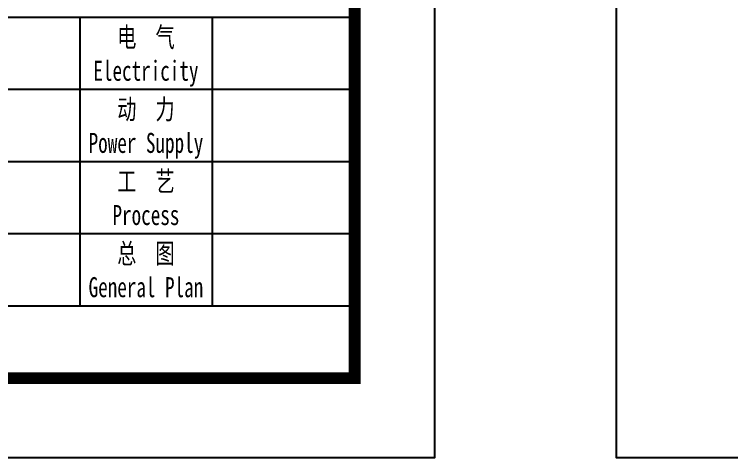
# Model space of a CAD drawing. Extents: x 180850 to 1399066, y 48356 to 327880.
# Drawn here: x 908475 to 921215, y 136382 to 144266 of the extents above; entities that cross this region are included whole.
import ezdxf
from ezdxf.enums import TextEntityAlignment as Align

# ---------------------------------------------------------------- set-up
doc = ezdxf.new("R2010")
doc.units = 0
doc.header["$LTSCALE"] = 1000
doc.layers.add('PUB_TITLE', color=4, linetype='Continuous')
doc.styles.add('_gyy_title_ST', font='', dxfattribs={"width": 0.8})
doc.styles.get('_gyy_title_ST').set_extended_font_data('SimSun')

msp = doc.modelspace()

# ---------------------------------------------------------------- linework, layer by layer
at = {"layer": 'PUB_TITLE'}
for p, q in [((914625.1, 144210.21), (904647.63, 144210.21)), ((909636.36, 144210.21), (909636.36, 139078.93)), ((911988.2, 144210.21), (911988.2, 139078.93)), ((914625.1, 142927.39), (904647.63, 142927.39)), ((914625.1, 141644.57), (904647.63, 141644.57)), ((914625.1, 140361.75), (904647.63, 140361.75)), ((914625.1, 139078.93), (904647.63, 139078.93))]:
    msp.add_line(p, q, dxfattribs=at)
for points in [[(797005.45, 220381.89), (915934.63, 220381.89), (915934.63, 136381.97), (797005.45, 136381.97)], [(919169.3, 220381.89), (1038098.48, 220381.89), (1038098.48, 136381.97), (919169.3, 136381.97)]]:
    msp.add_lwpolyline(points, close=True, dxfattribs=at)
at = {"layer": 'PUB_TITLE', "const_width": 212.12}
for points in [[(800540.8, 137796.11), (800540.8, 218967.75), (914520.49, 218967.75), (914520.49, 137796.11)], [(904621.51, 218967.75), (914520.49, 218967.75), (914520.49, 137796.11), (904621.51, 137796.11)]]:
    msp.add_lwpolyline(points, close=True, dxfattribs=at)

# ---------------------------------------------------------------- texts
at = {"layer": 'PUB_TITLE', "style": '_gyy_title_ST', "width": 0.7}
for s, height, p in [('电  气', 356.338, (910812.28, 143682.83)), ('Electricity', 356.3382, (910812.28, 143084.18)), ('动  力', 356.338, (910812.28, 142400.01)), ('Power Supply', 356.3382, (910812.28, 141801.37)), ('工  艺', 356.338, (910812.28, 141117.19)), ('Process', 356.338, (910812.28, 140518.54)), ('总  图', 356.338, (910812.28, 139834.37)), ('General Plan', 356.3382, (910812.28, 139235.73))]:
    msp.add_text(s, height=height, dxfattribs=at).set_placement(p, align=Align.CENTER)

doc.saveas('drawing.dxf')
